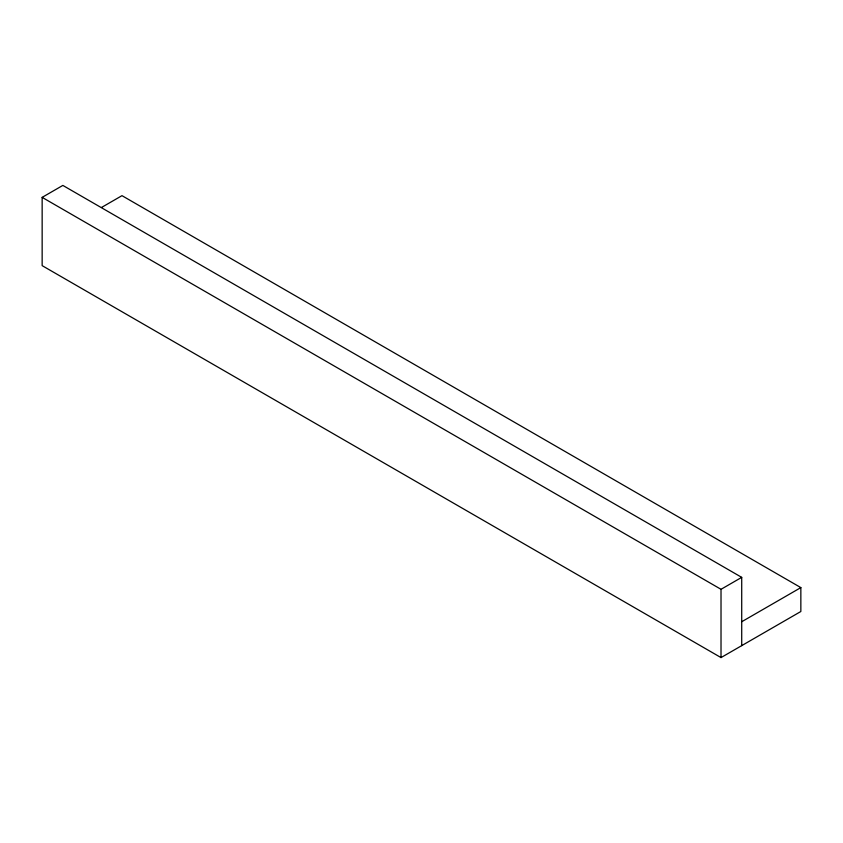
<?xml version="1.0" encoding="UTF-8"?>
<svg xmlns="http://www.w3.org/2000/svg" width="843" height="843" viewBox="0 0 843 843"><rect width="100%" height="100%" fill="white"/><g stroke="black" fill="none" stroke-linecap="round" stroke-linejoin="round"><path stroke-width="1.26" d="M101.508 207.473L121.982 195.66L800.85 587.603L800.85 611.502L721.018 657.582L42.15 265.64L42.15 197.367L62.846 185.418L741.714 577.36L741.714 645.633M42.15 197.367L721.018 589.31L741.714 577.36M741.714 621.744L800.85 587.603M721.018 589.31L721.018 657.582"/></g></svg>
